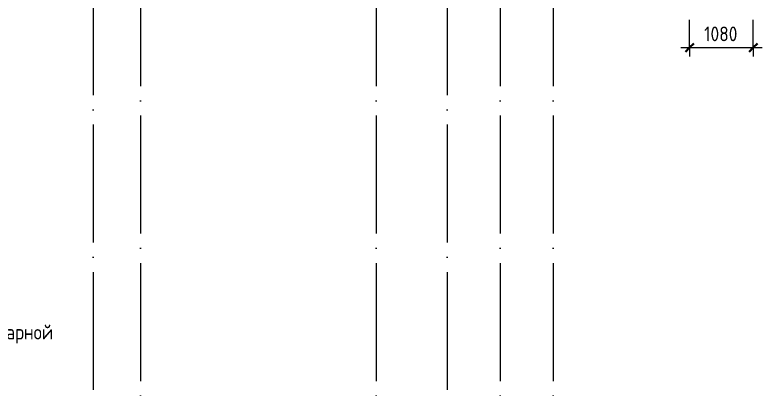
# Model space of a CAD drawing. Header units: millimetres. Extents: x -88595 to 880822, y -1054509 to -148035.
# Drawn here: x 306838 to 319503, y -289988 to -283645 of the extents above; entities that cross this region are included whole.
import ezdxf

# ---------------------------------------------------------------- set-up
doc = ezdxf.new("R2010")
doc.units = ezdxf.units.MM
doc.linetypes.add('ADSK_Линия сетки', pattern=[25, 20, -2.5, 0, -2.5])
for name, color, linetype, lineweight in [('Аннотация', 7, 'Continuous', 20), ('Оборудование', 7, 'Continuous', 18), ('Оси', 7, 'Continuous', 9), ('Размеры', 7, 'Continuous', 9)]:
    doc.layers.add(name, color=color, linetype=linetype, lineweight=lineweight)
doc.styles.add('GOST Common_2', font='GOST_Common.ttf', dxfattribs={"width": 0.9, "height": 350})

# ---------------------------------------------------------------- blocks, each defined once
blk = doc.blocks.new('2 этаж')
at = {"layer": 'Оси', "linetype": 'ADSK_Линия сетки', "ltscale": 100}
for p, q in [((337498, 697307), (337498, 632600)), ((343498, 697307), (343498, 631330)), ((338298, 662457), (338298, 631330)), ((342298, 662457), (342298, 631330)), ((344398, 662457), (344398, 632600)), ((345298, 662457), (345298, 632600))]:
    blk.add_line(p, q, dxfattribs=at)
at = {"layer": 'Размеры', "lineweight": 20}
for p, q in [((347608, 643610), (347608, 644077)), ((348688, 643610), (348688, 644077)), ((347458, 643610), (348838, 643610)), ((347608, 643610), (347608, 643460)), ((348688, 643610), (348688, 643460))]:
    blk.add_line(p, q, dxfattribs=at)
at = {"layer": 'Размеры', "lineweight": 40}
for p, q in [((347608, 643610), (347678, 643680)), ((348688, 643610), (348758, 643680)), ((347608, 643610), (347537, 643539)), ((348688, 643610), (348617, 643539))]:
    blk.add_line(p, q, dxfattribs=at)
at = {"layer": 'Аннотация', "style": 'GOST Common_2', "width": 0.9}
blk.add_text('тротуарной', height=250, dxfattribs=at).set_placement((335314, 638661))
at = {"layer": 'Размеры', "lineweight": 20, "insert": (347856, 643966), "char_height": 250, "width": 700.59, "attachment_point": 1, "line_spacing_factor": 1.022761, "style": 'GOST Common_2'}
blk.add_mtext('1080', dxfattribs=at)

msp = doc.modelspace()

# ---------------------------------------------------------------- block references
at = {"layer": 'Оборудование', "color": 5, "true_color": 0x0000ff}
msp.add_blockref('2 этаж', (-29334, -927808), dxfattribs=at)

doc.saveas('drawing.dxf')
